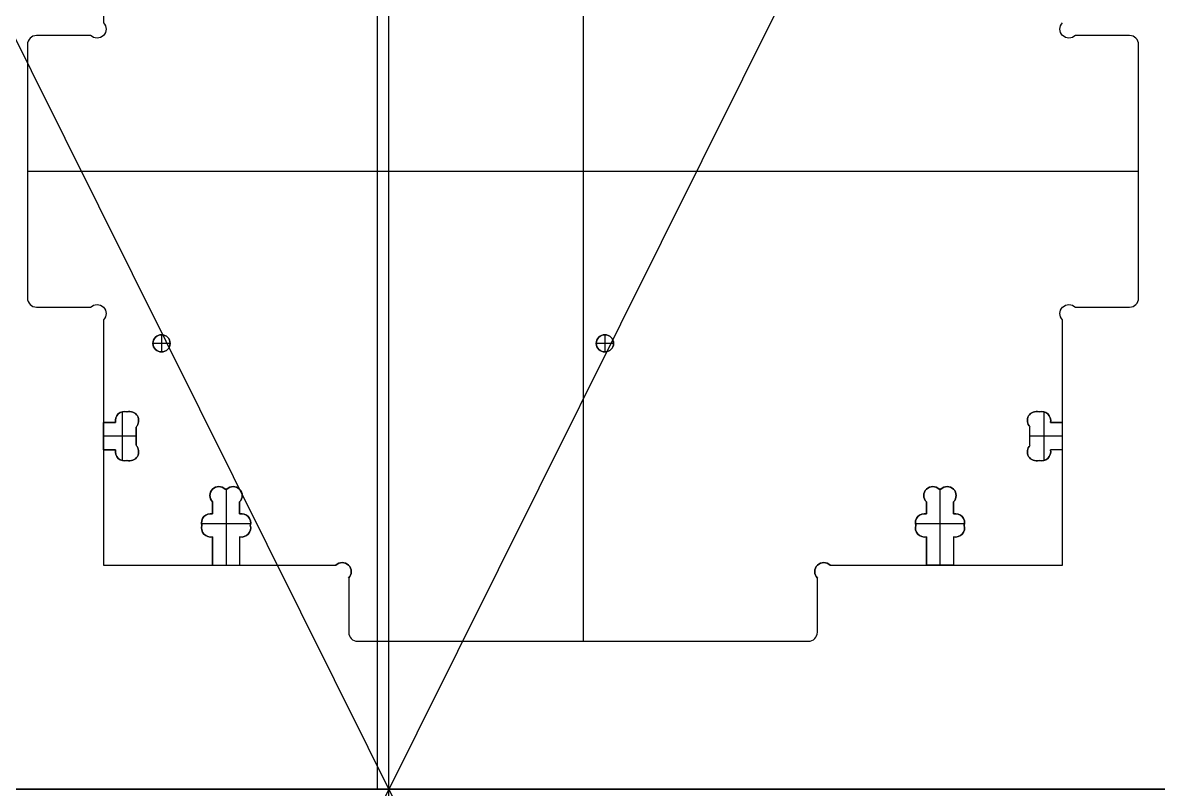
# Model space of a CAD drawing. Header units: millimetres. Extents: x -18.2 to 17.6, y -35.5 to 36.
# Drawn here: x -4.25 to 8.3, y 0.26 to 8.73 of the extents above; entities that cross this region are included whole.
import ezdxf

# ---------------------------------------------------------------- set-up
doc = ezdxf.new("R2010")
doc.units = ezdxf.units.MM
doc.layers.get('0').update_dxf_attribs({"color": 18, "true_color": 0x000000})
doc.layers.add('Standard', color=18, linetype='Continuous', true_color=0x000000)

msp = doc.modelspace()

# ---------------------------------------------------------------- linework, layer by layer
at = {"color": 0, "linetype": 'ByBlock', "lineweight": -2}
for p, q in [((-0.324, 0.26, 2.862), (-0.324, 36.01, 2.862)), ((-0.324, 0.26, 3.702), (-0.324, 36.01, 3.702)), ((1.946, 12.275, 3.702), (1.946, 1.895, 3.702)), ((1.946, 12.275, 2.862), (1.946, 1.895, 2.862)), ((-3.354, 9.86, 3.282), (-3.354, 8.726, 3.282)), ((-3.354, 8.726, 2.862), (-3.354, 8.726, 3.702)), ((-4.165, 8.556, 2.862), (-4.165, 8.556, 3.702)), ((-3.495, 8.585, 3.282), (-4.094, 8.585, 3.282)), ((-3.795, 8.585, 2.862), (-3.795, 8.585, 3.702)), ((-3.425, 8.556, 3.702), (-3.425, 8.556, 2.862)), ((-3.325, 8.656, 3.702), (-3.325, 8.656, 2.862)), ((7.217, 8.656, 3.702), (7.217, 8.656, 2.862)), ((7.317, 8.556, 3.702), (7.317, 8.556, 2.862)), ((7.986, 8.585, 3.282), (7.387, 8.585, 3.282)), ((7.687, 8.585, 2.862), (7.687, 8.585, 3.702)), ((8.057, 8.556, 2.862), (8.057, 8.556, 3.702)), ((-4.194, 8.485, 3.282), (-4.194, 5.685, 3.282)), ((8.086, 5.685, 3.282), (8.086, 8.485, 3.282)), ((8.086, 7.085, 3.702), (-4.194, 7.085, 3.702)), ((8.086, 7.085, 2.862), (-4.194, 7.085, 2.862)), ((-4.194, 7.085, 2.862), (-4.194, 7.085, 3.702)), ((8.086, 7.085, 2.862), (8.086, 7.085, 3.702)), ((8.086, 5.685, 2.862), (8.086, 5.685, 3.702)), ((-4.165, 5.614, 2.862), (-4.165, 5.614, 3.702)), ((-4.094, 5.585, 3.282), (-3.495, 5.585, 3.282)), ((-3.795, 5.585, 2.862), (-3.795, 5.585, 3.702)), ((-3.425, 5.614, 3.702), (-3.425, 5.614, 2.862)), ((7.317, 5.614, 3.702), (7.317, 5.614, 2.862)), ((7.387, 5.585, 3.702), (7.387, 5.585, 2.862)), ((7.387, 5.585, 3.282), (7.986, 5.585, 3.282)), ((7.687, 5.585, 2.862), (7.687, 5.585, 3.702)), ((8.057, 5.614, 2.862), (8.057, 5.614, 3.702)), ((-3.354, 5.444, 3.702), (-3.354, 5.444, 2.862)), ((-3.354, 5.444, 3.282), (-3.354, 4.31, 3.282)), ((-3.325, 5.514, 3.702), (-3.325, 5.514, 2.862)), ((7.217, 5.514, 3.702), (7.217, 5.514, 2.862)), ((7.246, 4.31, 3.282), (7.246, 5.444, 3.282)), ((-2.712, 5.28, 3.082), (-2.712, 5.09, 3.082)), ((-2.712, 5.28, 3.082), (-2.712, 5.28, 3.702)), ((2.188, 5.28, 3.082), (2.188, 5.09, 3.082)), ((2.188, 5.28, 3.082), (2.188, 5.28, 3.702)), ((-2.807, 5.185, 3.082), (-2.807, 5.185, 3.702)), ((-2.617, 5.185, 3.082), (-2.807, 5.185, 3.082)), ((-2.617, 5.185, 3.082), (-2.617, 5.185, 3.702)), ((2.093, 5.185, 3.082), (2.093, 5.185, 3.702)), ((2.283, 5.185, 3.082), (2.093, 5.185, 3.082)), ((2.283, 5.185, 3.082), (2.283, 5.185, 3.702)), ((-2.712, 5.09, 3.082), (-2.712, 5.09, 3.702)), ((2.188, 5.09, 3.082), (2.188, 5.09, 3.702)), ((-3.146, 4.429, 3.202), (-3.146, 3.891, 3.202)), ((-3.123, 4.432, 3.702), (-3.123, 4.432, 3.202)), ((-3.094, 4.427, 3.202), (-3.094, 4.427, 3.702)), ((-3.065, 4.432, 3.702), (-3.065, 4.432, 3.202)), ((6.957, 4.432, 3.702), (6.957, 4.432, 3.202)), ((6.986, 4.427, 3.702), (6.986, 4.427, 3.202)), ((7.015, 4.432, 3.702), (7.015, 4.432, 3.202)), ((7.038, 4.429, 3.202), (7.038, 3.891, 3.202)), ((-3.354, 4.31, 3.452), (-3.221, 4.31, 3.452)), ((-3.288, 4.31, 3.202), (-3.288, 4.31, 3.702)), ((-3.223, 4.332, 3.702), (-3.223, 4.332, 3.202)), ((-2.965, 4.332, 3.702), (-2.965, 4.332, 3.202)), ((6.857, 4.332, 3.702), (6.857, 4.332, 3.202)), ((7.113, 4.31, 3.452), (7.246, 4.31, 3.452)), ((7.115, 4.332, 3.702), (7.115, 4.332, 3.202)), ((7.179, 4.31, 3.202), (7.179, 4.31, 3.702)), ((-2.994, 4.16, 3.202), (-3.354, 4.16, 3.202)), ((-2.994, 4.261, 3.452), (-2.994, 4.059, 3.452)), ((-2.994, 4.16, 3.202), (-2.994, 4.16, 3.702)), ((6.886, 4.059, 3.452), (6.886, 4.261, 3.452)), ((6.886, 4.16, 3.202), (6.886, 4.16, 3.702)), ((7.246, 4.16, 3.202), (6.886, 4.16, 3.202)), ((-3.354, 4.089, 2.862), (-3.354, 4.089, 3.202)), ((6.886, 4.059, 3.702), (6.886, 4.059, 3.202)), ((7.246, 4.089, 2.862), (7.246, 4.089, 3.202)), ((-3.354, 4.01, 3.282), (-3.354, 2.735, 3.282)), ((-3.221, 4.01, 3.452), (-3.354, 4.01, 3.452)), ((-3.288, 4.01, 3.202), (-3.288, 4.01, 3.702)), ((-3.223, 3.988, 3.702), (-3.223, 3.988, 3.202)), ((-3.221, 4.01, 3.702), (-3.221, 4.01, 3.202)), ((-3.094, 3.893, 3.202), (-3.094, 3.893, 3.702)), ((-2.965, 3.988, 3.702), (-2.965, 3.988, 3.202)), ((6.857, 3.988, 3.702), (6.857, 3.988, 3.202)), ((6.986, 3.893, 3.702), (6.986, 3.893, 3.202)), ((7.113, 4.01, 3.202), (7.113, 4.01, 3.702)), ((7.246, 4.01, 3.452), (7.113, 4.01, 3.452)), ((7.115, 3.988, 3.702), (7.115, 3.988, 3.202)), ((7.179, 4.01, 3.202), (7.179, 4.01, 3.702)), ((7.246, 2.735, 3.282), (7.246, 4.01, 3.282)), ((-3.123, 3.888, 3.702), (-3.123, 3.888, 3.202)), ((-3.065, 3.888, 3.702), (-3.065, 3.888, 3.202)), ((6.957, 3.888, 3.702), (6.957, 3.888, 3.202)), ((7.015, 3.888, 3.702), (7.015, 3.888, 3.202)), ((-2.078, 3.604, 3.702), (-2.078, 3.604, 3.202)), ((-2.008, 3.575, 3.452), (-1.99, 3.575, 3.452)), ((-1.999, 3.575, 3.202), (-1.999, 2.735, 3.202)), ((-1.999, 3.575, 3.202), (-1.999, 3.575, 3.702)), ((-1.99, 3.575, 3.202), (-1.99, 3.575, 3.702)), ((-1.92, 3.604, 3.702), (-1.92, 3.604, 3.202)), ((5.812, 3.604, 3.702), (5.812, 3.604, 3.202)), ((5.882, 3.575, 3.452), (5.9, 3.575, 3.452)), ((5.891, 3.575, 3.202), (5.891, 2.735, 3.202)), ((5.891, 3.575, 3.202), (5.891, 3.575, 3.702)), ((5.9, 3.575, 3.202), (5.9, 3.575, 3.702)), ((5.97, 3.604, 3.702), (5.97, 3.604, 3.202)), ((-2.178, 3.504, 3.702), (-2.178, 3.504, 3.202)), ((-2.149, 3.434, 3.202), (-2.149, 3.434, 3.702)), ((-2.149, 3.302, 3.452), (-2.149, 3.434, 3.452)), ((-1.849, 3.434, 3.452), (-1.849, 3.302, 3.452)), ((-1.82, 3.504, 3.702), (-1.82, 3.504, 3.202)), ((5.712, 3.504, 3.702), (5.712, 3.504, 3.202)), ((5.741, 3.302, 3.452), (5.741, 3.434, 3.452)), ((6.041, 3.434, 3.702), (6.041, 3.434, 3.202)), ((6.041, 3.434, 3.452), (6.041, 3.302, 3.452)), ((6.07, 3.504, 3.702), (6.07, 3.504, 3.202)), ((-2.171, 3.304, 3.702), (-2.171, 3.304, 3.202)), ((-2.149, 3.368, 3.202), (-2.149, 3.368, 3.702)), ((-2.149, 3.302, 3.702), (-2.149, 3.302, 3.202)), ((-1.849, 3.368, 3.202), (-1.849, 3.368, 3.702)), ((-1.827, 3.304, 3.702), (-1.827, 3.304, 3.202)), ((5.719, 3.304, 3.702), (5.719, 3.304, 3.202)), ((5.741, 3.368, 3.202), (5.741, 3.368, 3.702)), ((6.041, 3.368, 3.202), (6.041, 3.368, 3.702)), ((6.063, 3.304, 3.702), (6.063, 3.304, 3.202)), ((-2.271, 3.204, 3.702), (-2.271, 3.204, 3.202)), ((-2.271, 3.146, 3.702), (-2.271, 3.146, 3.202)), ((-1.728, 3.19, 3.202), (-2.27, 3.19, 3.202)), ((-2.266, 3.175, 3.702), (-2.266, 3.175, 3.202)), ((-1.732, 3.175, 3.202), (-1.732, 3.175, 3.702)), ((-1.727, 3.204, 3.702), (-1.727, 3.204, 3.202)), ((-1.727, 3.146, 3.702), (-1.727, 3.146, 3.202)), ((5.619, 3.204, 3.702), (5.619, 3.204, 3.202)), ((5.619, 3.146, 3.702), (5.619, 3.146, 3.202)), ((6.162, 3.19, 3.202), (5.62, 3.19, 3.202)), ((5.624, 3.175, 3.202), (5.624, 3.175, 3.702)), ((6.158, 3.175, 3.202), (6.158, 3.175, 3.702)), ((6.163, 3.204, 3.702), (6.163, 3.204, 3.202)), ((6.163, 3.146, 3.702), (6.163, 3.146, 3.202)), ((-2.171, 3.046, 3.702), (-2.171, 3.046, 3.202)), ((-2.149, 2.735, 3.452), (-2.149, 3.048, 3.452)), ((-1.849, 3.048, 3.702), (-1.849, 3.048, 3.202)), ((-1.849, 3.048, 3.452), (-1.849, 2.735, 3.452)), ((-1.827, 3.046, 3.702), (-1.827, 3.046, 3.202)), ((5.719, 3.046, 3.702), (5.719, 3.046, 3.202)), ((5.741, 2.735, 3.452), (5.741, 3.048, 3.452)), ((6.041, 3.048, 3.702), (6.041, 3.048, 3.202)), ((6.041, 3.048, 3.452), (6.041, 2.735, 3.452)), ((6.063, 3.046, 3.702), (6.063, 3.046, 3.202)), ((-2.149, 2.892, 3.202), (-2.149, 2.892, 3.702)), ((-1.849, 2.892, 3.202), (-1.849, 2.892, 3.702)), ((5.741, 2.892, 3.202), (5.741, 2.892, 3.702)), ((6.041, 2.892, 3.202), (6.041, 2.892, 3.702)), ((-0.715, 2.764, 3.702), (-0.715, 2.764, 2.862)), ((4.607, 2.764, 3.702), (4.607, 2.764, 2.862)), ((-3.354, 2.735, 3.282), (-2.149, 2.735, 3.282)), ((-2.07, 2.735, 2.862), (-2.07, 2.735, 3.202)), ((-1.849, 2.735, 3.282), (-0.785, 2.735, 3.282)), ((-0.785, 2.735, 2.862), (-0.785, 2.735, 3.702)), ((-0.615, 2.664, 3.702), (-0.615, 2.664, 2.862)), ((4.507, 2.664, 3.702), (4.507, 2.664, 2.862)), ((4.677, 2.735, 3.702), (4.677, 2.735, 2.862)), ((4.677, 2.735, 3.282), (5.741, 2.735, 3.282)), ((5.962, 2.735, 2.862), (5.962, 2.735, 3.202)), ((6.041, 2.735, 3.282), (7.246, 2.735, 3.282)), ((-0.644, 2.594, 3.702), (-0.644, 2.594, 2.862)), ((-0.644, 2.594, 3.282), (-0.644, 1.995, 3.282)), ((4.536, 2.594, 2.862), (4.536, 2.594, 3.702)), ((4.536, 1.995, 3.282), (4.536, 2.594, 3.282)), ((-0.644, 2.294, 2.862), (-0.644, 2.294, 3.702)), ((4.536, 2.294, 2.862), (4.536, 2.294, 3.702)), ((-0.615, 1.924, 2.862), (-0.615, 1.924, 3.702)), ((-0.544, 1.895, 3.282), (4.436, 1.895, 3.282)), ((1.946, 1.895, 2.862), (1.946, 1.895, 3.702)), ((4.507, 1.924, 2.862), (4.507, 1.924, 3.702)), ((16.551, 0.26, 3.282), (-17.199, 0.26, 3.282)), ((-17.199, 0.26, 3.282), (16.551, 0.26, 3.282)), ((-0.324, 0.26, 2.862), (-0.324, 0.26, 3.702)), ((-0.324, 0.26, 2.862), (-0.324, 0.26, 3.702))]:
    msp.add_line(p, q, dxfattribs=at)
for centre in [(-2.712, 5.185, 3.392), (2.188, 5.185, 3.392)]:
    msp.add_circle(centre, 0.095, dxfattribs=at)
at = {"color": 0, "linetype": 'ByBlock', "lineweight": -2, "extrusion": (0, 0, -1)}
for centre, radius, start, end in [((3.425, 8.656, -2.862), 0.1, 135, 315), ((3.425, 8.656, -3.702), 0.1, 135, 315), ((3.425, 8.656, -3.282), 0.1, 135, 315), ((-7.317, 8.656, -2.862), 0.1, 225, 45), ((-7.317, 8.656, -3.702), 0.1, 225, 45), ((-7.317, 8.656, -3.282), 0.1, 225, 45), ((3.425, 5.514, -2.862), 0.1, 45, 225), ((3.425, 5.514, -3.702), 0.1, 45, 225), ((3.425, 5.514, -3.282), 0.1, 45, 225), ((-7.317, 5.514, -2.862), 0.1, 315, 135), ((-7.317, 5.514, -3.702), 0.1, 315, 135), ((-7.317, 5.514, -3.282), 0.1, 315, 135), ((2.712, 5.185, -3.082), 0.095, 0, 180), ((-2.188, 5.185, -3.082), 0.095, 0, 180), ((2.712, 5.185, -3.082), 0.095, 180, 0), ((-2.188, 5.185, -3.082), 0.095, 180, 0), ((3.123, 4.332, -3.702), 0.1, 347.4147, 107.0312), ((3.123, 4.332, -3.452), 0.1, 347.4147, 107.0312), ((3.065, 4.332, -3.702), 0.1, 72.9688, 225), ((3.065, 4.332, -3.452), 0.1, 72.9688, 225), ((-6.957, 4.332, -3.702), 0.1, 315, 107.0312), ((-6.957, 4.332, -3.452), 0.1, 315, 107.0312), ((-7.015, 4.332, -3.702), 0.1, 72.9688, 192.5853), ((-7.015, 4.332, -3.452), 0.1, 72.9688, 192.5853), ((3.065, 3.988, -3.702), 0.1, 135, 287.0312), ((3.065, 3.988, -3.452), 0.1, 135, 287.0312), ((-6.957, 3.988, -3.702), 0.1, 252.9688, 45), ((-6.957, 3.988, -3.452), 0.1, 252.9688, 45), ((3.123, 3.988, -3.702), 0.1, 252.9688, 12.5853), ((3.123, 3.988, -3.452), 0.1, 252.9688, 12.5853), ((-7.015, 3.988, -3.702), 0.1, 167.4147, 287.0312), ((-7.015, 3.988, -3.452), 0.1, 167.4147, 287.0312), ((2.078, 3.504, -3.702), 0.1, 315, 135), ((2.078, 3.504, -3.452), 0.1, 315, 135), ((1.92, 3.504, -3.452), 0.1, 45, 225), ((1.92, 3.504, -3.702), 0.1, 45, 225), ((-5.812, 3.504, -3.702), 0.1, 315, 135), ((-5.812, 3.504, -3.452), 0.1, 315, 135), ((-5.97, 3.504, -3.702), 0.1, 45, 225), ((-5.97, 3.504, -3.452), 0.1, 45, 225), ((2.171, 3.204, -3.702), 0.1, 342.9688, 102.5853), ((2.171, 3.204, -3.452), 0.1, 342.9688, 102.5853), ((1.827, 3.204, -3.702), 0.1, 77.4147, 197.0312), ((1.827, 3.204, -3.452), 0.1, 77.4147, 197.0312), ((-5.719, 3.204, -3.702), 0.1, 342.9688, 102.5853), ((-5.719, 3.204, -3.452), 0.1, 342.9688, 102.5853), ((-6.063, 3.204, -3.702), 0.1, 77.4147, 197.0312), ((-6.063, 3.204, -3.452), 0.1, 77.4147, 197.0312), ((2.171, 3.146, -3.702), 0.1, 257.4147, 17.0312), ((2.171, 3.146, -3.452), 0.1, 257.4147, 17.0312), ((1.827, 3.146, -3.702), 0.1, 162.9688, 282.5853), ((1.827, 3.146, -3.452), 0.1, 162.9688, 282.5853), ((-5.719, 3.146, -3.702), 0.1, 257.4147, 17.0312), ((-5.719, 3.146, -3.452), 0.1, 257.4147, 17.0312), ((-6.063, 3.146, -3.702), 0.1, 162.9688, 282.5853), ((-6.063, 3.146, -3.452), 0.1, 162.9688, 282.5853), ((0.715, 2.664, -3.702), 0.1, 45, 225), ((0.715, 2.664, -3.282), 0.1, 45, 225), ((-4.607, 2.664, -3.702), 0.1, 315, 135), ((-4.607, 2.664, -3.282), 0.1, 315, 135)]:
    msp.add_arc(centre, radius, start, end, dxfattribs=at)
at = {"color": 0, "linetype": 'ByBlock', "lineweight": -2}
for centre, radius, start, end in [((-4.094, 8.485, 3.702), 0.1, 90, 180), ((-4.094, 8.485, 2.862), 0.1, 90, 180), ((-4.094, 8.485, 3.282), 0.1, 90, 180), ((7.986, 8.485, 3.702), 0.1, 0, 90), ((7.986, 8.485, 2.862), 0.1, 0, 90), ((7.986, 8.485, 3.282), 0.1, 0, 90), ((-4.094, 5.685, 3.702), 0.1, 180, 270), ((-4.094, 5.685, 2.862), 0.1, 180, 270), ((-4.094, 5.685, 3.282), 0.1, 180, 270), ((7.986, 5.685, 3.702), 0.1, 270, 0), ((7.986, 5.685, 2.862), 0.1, 270, 0), ((7.986, 5.685, 3.282), 0.1, 270, 0), ((-2.712, 5.185, 3.702), 0.095, 0, 180), ((2.188, 5.185, 3.702), 0.095, 0, 180), ((-2.712, 5.185, 3.702), 0.095, 180, 0), ((2.188, 5.185, 3.702), 0.095, 180, 0), ((-3.123, 4.332, 3.202), 0.1, 72.9688, 192.5853), ((-3.065, 4.332, 3.202), 0.1, 315, 107.0312), ((6.957, 4.332, 3.202), 0.1, 72.9688, 225), ((7.015, 4.332, 3.202), 0.1, 347.4147, 107.0312), ((-3.065, 3.988, 3.202), 0.1, 252.9688, 45), ((6.957, 3.988, 3.202), 0.1, 135, 287.0312), ((-3.123, 3.988, 3.202), 0.1, 167.4147, 287.0312), ((7.015, 3.988, 3.202), 0.1, 252.9688, 12.5853), ((-2.078, 3.504, 3.202), 0.1, 45, 225), ((-1.92, 3.504, 3.202), 0.1, 315, 135), ((5.812, 3.504, 3.202), 0.1, 45, 225), ((5.97, 3.504, 3.202), 0.1, 315, 135), ((-2.171, 3.204, 3.202), 0.1, 77.4147, 197.0312), ((-1.827, 3.204, 3.202), 0.1, 342.9688, 102.5853), ((5.719, 3.204, 3.202), 0.1, 77.4147, 197.0312), ((6.063, 3.204, 3.202), 0.1, 342.9688, 102.5853), ((-2.171, 3.146, 3.202), 0.1, 162.9688, 282.5853), ((-1.827, 3.146, 3.202), 0.1, 257.4147, 17.0312), ((5.719, 3.146, 3.202), 0.1, 162.9688, 282.5853), ((6.063, 3.146, 3.202), 0.1, 257.4147, 17.0312), ((-0.715, 2.664, 2.862), 0.1, 315, 135), ((4.607, 2.664, 2.862), 0.1, 45, 225), ((-0.544, 1.995, 3.702), 0.1, 180, 270), ((-0.544, 1.995, 2.862), 0.1, 180, 270), ((-0.544, 1.995, 3.282), 0.1, 180, 270), ((4.436, 1.995, 3.702), 0.1, 270, 0), ((4.436, 1.995, 2.862), 0.1, 270, 0), ((4.436, 1.995, 3.282), 0.1, 270, 0)]:
    msp.add_arc(centre, radius, start, end, dxfattribs=at)
for points in [[(-3.354, 11.435, 2.862), (-3.354, 10.081, 2.862), (-3.354, 8.726, 2.862)], [(-3.354, 9.86, 3.702), (-3.354, 9.293, 3.702), (-3.354, 8.726, 3.702)], [(-3.495, 8.585, 3.702), (-3.795, 8.585, 3.702), (-4.094, 8.585, 3.702)], [(-3.495, 8.585, 2.862), (-3.795, 8.585, 2.862), (-4.094, 8.585, 2.862)], [(7.986, 8.585, 3.702), (7.687, 8.585, 3.702), (7.387, 8.585, 3.702)], [(7.986, 8.585, 2.862), (7.687, 8.585, 2.862), (7.387, 8.585, 2.862)], [(-4.194, 8.485, 3.702), (-4.194, 7.085, 3.702), (-4.194, 5.685, 3.702)], [(-4.194, 8.485, 2.862), (-4.194, 7.085, 2.862), (-4.194, 5.685, 2.862)], [(8.086, 5.685, 3.702), (8.086, 7.085, 3.702), (8.086, 8.485, 3.702)], [(8.086, 5.685, 2.862), (8.086, 7.085, 2.862), (8.086, 8.485, 2.862)], [(-4.094, 5.585, 3.702), (-3.795, 5.585, 3.702), (-3.495, 5.585, 3.702)], [(-4.094, 5.585, 2.862), (-3.795, 5.585, 2.862), (-3.495, 5.585, 2.862)], [(7.387, 5.585, 3.702), (7.687, 5.585, 3.702), (7.986, 5.585, 3.702)], [(7.387, 5.585, 2.862), (7.687, 5.585, 2.862), (7.986, 5.585, 2.862)], [(-3.354, 5.444, 3.702), (-3.354, 4.877, 3.702), (-3.354, 4.31, 3.702)], [(-3.354, 5.444, 2.862), (-3.354, 4.089, 2.862), (-3.354, 2.735, 2.862)], [(7.246, 4.31, 3.702), (7.246, 4.877, 3.702), (7.246, 5.444, 3.702)], [(7.246, 2.735, 2.862), (7.246, 4.089, 2.862), (7.246, 5.444, 2.862)], [(-3.354, 4.31, 3.702), (-3.288, 4.31, 3.702), (-3.221, 4.31, 3.702)], [(-3.354, 4.01, 3.202), (-3.354, 4.16, 3.202), (-3.354, 4.31, 3.202)], [(-3.221, 4.31, 3.202), (-3.288, 4.31, 3.202), (-3.354, 4.31, 3.202)], [(7.113, 4.31, 3.702), (7.179, 4.31, 3.702), (7.246, 4.31, 3.702)], [(7.246, 4.31, 3.202), (7.179, 4.31, 3.202), (7.113, 4.31, 3.202)], [(7.246, 4.01, 3.202), (7.246, 4.16, 3.202), (7.246, 4.31, 3.202)], [(-2.994, 4.261, 3.702), (-2.994, 4.16, 3.702), (-2.994, 4.059, 3.702)], [(-2.994, 4.059, 3.202), (-2.994, 4.16, 3.202), (-2.994, 4.261, 3.202)], [(6.886, 4.059, 3.702), (6.886, 4.16, 3.702), (6.886, 4.261, 3.702)], [(6.886, 4.059, 3.202), (6.886, 4.16, 3.202), (6.886, 4.261, 3.202)], [(-3.221, 4.01, 3.702), (-3.288, 4.01, 3.702), (-3.354, 4.01, 3.702)], [(-3.354, 4.01, 3.702), (-3.354, 3.373, 3.702), (-3.354, 2.735, 3.702)], [(-3.354, 4.01, 3.202), (-3.288, 4.01, 3.202), (-3.221, 4.01, 3.202)], [(7.246, 4.01, 3.702), (7.179, 4.01, 3.702), (7.113, 4.01, 3.702)], [(7.246, 4.01, 3.202), (7.179, 4.01, 3.202), (7.113, 4.01, 3.202)], [(7.246, 2.735, 3.702), (7.246, 3.373, 3.702), (7.246, 4.01, 3.702)], [(-2.008, 3.575, 3.702), (-1.999, 3.575, 3.702), (-1.99, 3.575, 3.702)], [(-1.99, 3.575, 3.202), (-1.999, 3.575, 3.202), (-2.008, 3.575, 3.202)], [(5.882, 3.575, 3.702), (5.891, 3.575, 3.702), (5.9, 3.575, 3.702)], [(5.9, 3.575, 3.202), (5.891, 3.575, 3.202), (5.882, 3.575, 3.202)], [(-2.149, 3.302, 3.702), (-2.149, 3.368, 3.702), (-2.149, 3.434, 3.702)], [(-2.149, 3.434, 3.202), (-2.149, 3.368, 3.202), (-2.149, 3.302, 3.202)], [(-1.849, 3.434, 3.702), (-1.849, 3.368, 3.702), (-1.849, 3.302, 3.702)], [(-1.849, 3.302, 3.202), (-1.849, 3.368, 3.202), (-1.849, 3.434, 3.202)], [(5.741, 3.302, 3.702), (5.741, 3.368, 3.702), (5.741, 3.434, 3.702)], [(5.741, 3.434, 3.202), (5.741, 3.368, 3.202), (5.741, 3.302, 3.202)], [(6.041, 3.434, 3.702), (6.041, 3.368, 3.702), (6.041, 3.302, 3.702)], [(6.041, 3.302, 3.202), (6.041, 3.368, 3.202), (6.041, 3.434, 3.202)], [(-2.149, 2.735, 3.702), (-2.149, 2.892, 3.702), (-2.149, 3.048, 3.702)], [(-2.149, 3.048, 3.202), (-2.149, 2.892, 3.202), (-2.149, 2.735, 3.202)], [(-1.849, 3.048, 3.702), (-1.849, 2.892, 3.702), (-1.849, 2.735, 3.702)], [(-1.849, 3.048, 3.202), (-1.849, 2.892, 3.202), (-1.849, 2.735, 3.202)], [(5.741, 2.735, 3.702), (5.741, 2.892, 3.702), (5.741, 3.048, 3.702)], [(5.741, 3.048, 3.202), (5.741, 2.892, 3.202), (5.741, 2.735, 3.202)], [(6.041, 3.048, 3.702), (6.041, 2.892, 3.702), (6.041, 2.735, 3.702)], [(6.041, 3.048, 3.202), (6.041, 2.892, 3.202), (6.041, 2.735, 3.202)], [(-3.354, 2.735, 3.702), (-2.752, 2.735, 3.702), (-2.149, 2.735, 3.702)], [(-3.354, 2.735, 2.862), (-2.07, 2.735, 2.862), (-0.785, 2.735, 2.862)], [(-2.149, 2.735, 3.202), (-1.999, 2.735, 3.202), (-1.849, 2.735, 3.202)], [(-1.849, 2.735, 3.702), (-1.317, 2.735, 3.702), (-0.785, 2.735, 3.702)], [(4.677, 2.735, 3.702), (5.209, 2.735, 3.702), (5.741, 2.735, 3.702)], [(4.677, 2.735, 2.862), (5.962, 2.735, 2.862), (7.246, 2.735, 2.862)], [(6.041, 2.735, 3.202), (5.891, 2.735, 3.202), (5.741, 2.735, 3.202)], [(6.041, 2.735, 3.702), (6.643, 2.735, 3.702), (7.246, 2.735, 3.702)], [(-0.644, 2.594, 3.702), (-0.644, 2.294, 3.702), (-0.644, 1.995, 3.702)], [(-0.644, 2.594, 2.862), (-0.644, 2.294, 2.862), (-0.644, 1.995, 2.862)], [(4.536, 1.995, 3.702), (4.536, 2.294, 3.702), (4.536, 2.594, 3.702)], [(4.536, 1.995, 2.862), (4.536, 2.294, 2.862), (4.536, 2.594, 2.862)], [(-0.544, 1.895, 3.702), (1.946, 1.895, 3.702), (4.436, 1.895, 3.702)], [(-0.544, 1.895, 2.862), (1.946, 1.895, 2.862), (4.436, 1.895, 2.862)], [(16.551, 0.26, 2.862), (-0.324, 0.26, 2.862), (-17.199, 0.26, 2.862)], [(-17.199, 0.26, 3.702), (-0.324, 0.26, 3.702), (16.551, 0.26, 3.702)], [(-17.199, 0.26, 2.862), (-0.324, 0.26, 2.862), (16.551, 0.26, 2.862)], [(16.551, 0.26, 3.702), (-0.324, 0.26, 3.702), (-17.199, 0.26, 3.702)]]:
    msp.add_open_spline(points, degree=2, dxfattribs=at)
at = {"color": 0, "linetype": 'ByBlock', "lineweight": -2, "extrusion": (1, 0, 0)}
for points in [[(-4.094, 8.585, 2.862), (-4.094, 8.585, 3.282), (-4.094, 8.585, 3.702)], [(-3.495, 8.585, 3.702), (-3.495, 8.585, 3.282), (-3.495, 8.585, 2.862)], [(7.387, 8.585, 2.862), (7.387, 8.585, 3.282), (7.387, 8.585, 3.702)], [(7.986, 8.585, 3.702), (7.986, 8.585, 3.282), (7.986, 8.585, 2.862)], [(-4.194, 8.485, 3.702), (-4.194, 8.485, 3.282), (-4.194, 8.485, 2.862)], [(8.086, 8.485, 2.862), (8.086, 8.485, 3.282), (8.086, 8.485, 3.702)], [(-4.194, 5.685, 2.862), (-4.194, 5.685, 3.282), (-4.194, 5.685, 3.702)], [(-4.094, 5.585, 3.702), (-4.094, 5.585, 3.282), (-4.094, 5.585, 2.862)], [(-3.495, 5.585, 2.862), (-3.495, 5.585, 3.282), (-3.495, 5.585, 3.702)], [(7.986, 5.585, 2.862), (7.986, 5.585, 3.282), (7.986, 5.585, 3.702)], [(7.246, 5.444, 2.862), (7.246, 5.444, 3.282), (7.246, 5.444, 3.702)], [(-3.354, 4.31, 3.202), (-3.354, 4.31, 3.452), (-3.354, 4.31, 3.702)], [(-3.221, 4.31, 3.202), (-3.221, 4.31, 3.452), (-3.221, 4.31, 3.702)], [(7.113, 4.31, 3.702), (7.113, 4.31, 3.452), (7.113, 4.31, 3.202)], [(7.246, 4.31, 3.202), (7.246, 4.31, 3.452), (7.246, 4.31, 3.702)], [(-2.994, 4.261, 3.702), (-2.994, 4.261, 3.452), (-2.994, 4.261, 3.202)], [(6.886, 4.261, 3.202), (6.886, 4.261, 3.452), (6.886, 4.261, 3.702)], [(-2.994, 4.059, 3.202), (-2.994, 4.059, 3.452), (-2.994, 4.059, 3.702)], [(-3.354, 4.01, 3.702), (-3.354, 4.01, 3.452), (-3.354, 4.01, 3.202)], [(7.246, 4.01, 3.702), (7.246, 4.01, 3.452), (7.246, 4.01, 3.202)], [(-2.008, 3.575, 3.702), (-2.008, 3.575, 3.452), (-2.008, 3.575, 3.202)], [(5.882, 3.575, 3.702), (5.882, 3.575, 3.452), (5.882, 3.575, 3.202)], [(-1.849, 3.434, 3.702), (-1.849, 3.434, 3.452), (-1.849, 3.434, 3.202)], [(5.741, 3.434, 3.202), (5.741, 3.434, 3.452), (5.741, 3.434, 3.702)], [(-1.849, 3.302, 3.202), (-1.849, 3.302, 3.452), (-1.849, 3.302, 3.702)], [(5.741, 3.302, 3.702), (5.741, 3.302, 3.452), (5.741, 3.302, 3.202)], [(6.041, 3.302, 3.202), (6.041, 3.302, 3.452), (6.041, 3.302, 3.702)], [(-2.149, 3.048, 3.202), (-2.149, 3.048, 3.452), (-2.149, 3.048, 3.702)], [(5.741, 3.048, 3.202), (5.741, 3.048, 3.452), (5.741, 3.048, 3.702)], [(-3.354, 2.735, 2.862), (-3.354, 2.735, 3.282), (-3.354, 2.735, 3.702)], [(-2.149, 2.735, 3.702), (-2.149, 2.735, 3.452), (-2.149, 2.735, 3.202)], [(-1.849, 2.735, 3.202), (-1.849, 2.735, 3.452), (-1.849, 2.735, 3.702)], [(5.741, 2.735, 3.202), (5.741, 2.735, 3.452), (5.741, 2.735, 3.702)], [(6.041, 2.735, 3.702), (6.041, 2.735, 3.452), (6.041, 2.735, 3.202)], [(7.246, 2.735, 2.862), (7.246, 2.735, 3.282), (7.246, 2.735, 3.702)], [(-0.644, 1.995, 2.862), (-0.644, 1.995, 3.282), (-0.644, 1.995, 3.702)], [(-0.544, 1.895, 3.702), (-0.544, 1.895, 3.282), (-0.544, 1.895, 2.862)], [(4.436, 1.895, 2.862), (4.436, 1.895, 3.282), (4.436, 1.895, 3.702)], [(4.536, 1.995, 3.702), (4.536, 1.995, 3.282), (4.536, 1.995, 2.862)]]:
    msp.add_open_spline(points, degree=2, dxfattribs=at)
at = {"layer": 'Standard'}
for p, q in [((-17.949, 35.885, 2.862), (17.551, -35.365, 2.862)), ((17.551, 35.885, 2.862), (-17.949, -35.365, 2.862)), ((-0.199, 0.26, 2.862), (-0.199, 35.76, 2.862)), ((-0.199, 0.26, 1.862), (-0.199, 35.76, 1.862)), ((17.551, 0.26, 2.862), (-18.199, 0.26, 2.862)), ((17.551, 0.26, 2.862), (-18.199, 0.26, 2.862)), ((-18.199, 0.26, 2.862), (17.551, 0.26, 2.862)), ((-17.949, 0.26, 2.362), (17.551, 0.26, 2.362)), ((17.551, 0.26, 2.362), (-17.949, 0.26, 2.362)), ((-17.949, 0.26, 2.862), (17.551, 0.26, 2.862)), ((-0.199, 0.26, 2.862), (-0.199, 0.26, 1.862)), ((-0.199, -35.24, 2.862), (-0.199, 0.26, 2.862)), ((-0.199, -35.24, 1.862), (-0.199, 0.26, 1.862)), ((-0.199, 0.26, 2.862), (-0.199, 0.26, 1.862))]:
    msp.add_line(p, q, dxfattribs=at)
for points in [[(-17.949, 0.26, 2.862), (-0.199, 0.26, 2.862), (17.551, 0.26, 2.862)], [(17.551, 0.26, 1.862), (-0.199, 0.26, 1.862), (-17.949, 0.26, 1.862)], [(17.551, 0.26, 2.862), (-0.199, 0.26, 2.862), (-17.949, 0.26, 2.862)], [(-17.949, 0.26, 1.862), (-0.199, 0.26, 1.862), (17.551, 0.26, 1.862)]]:
    msp.add_open_spline(points, degree=2, dxfattribs=at)
msp.add_point((-0.324, 0.26, 2.862), dxfattribs=at)

doc.saveas('drawing.dxf')
